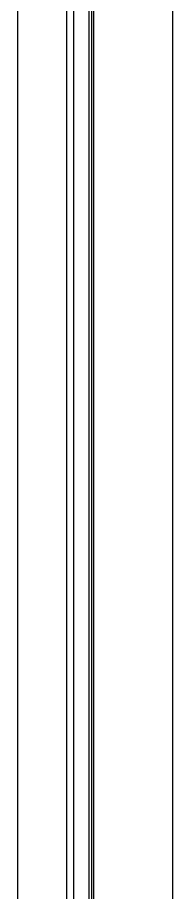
# Model space of a CAD drawing. Header units: millimetres. Extents: x 1448 to 104164, y -19509 to -89.
# Drawn here: x 60099 to 60249, y -4895 to -4046 of the extents above; entities that cross this region are included whole.
import ezdxf

# ---------------------------------------------------------------- set-up
doc = ezdxf.new("R2010")
doc.units = ezdxf.units.MM
doc.header["$LTSCALE"] = 60
doc.header["$MEASUREMENT"] = 0
doc.layers.get('0').update_dxf_attribs({"linetype": 'CONTINUOUS'})

msp = doc.modelspace()

# ---------------------------------------------------------------- linework, layer by layer
at = {"color": 3}
for p, q in [((60099.32, -3513.18), (60099.32, -6573.18)), ((60249.32, -3513.18), (60249.32, -10613.18))]:
    msp.add_line(p, q, dxfattribs=at)
at = {"color": 4}
for p, q in [((60146.75, -3513.18), (60146.75, -10612.95)), ((60153.48, -3513.18), (60153.48, -10612.95)), ((60168.19, -3513.18), (60168.19, -10612.95)), ((60171.01, -3513.18), (60171.01, -10612.95)), ((60173.02, -3513.18), (60173.02, -10612.95))]:
    msp.add_line(p, q, dxfattribs=at)

doc.saveas('drawing.dxf')
